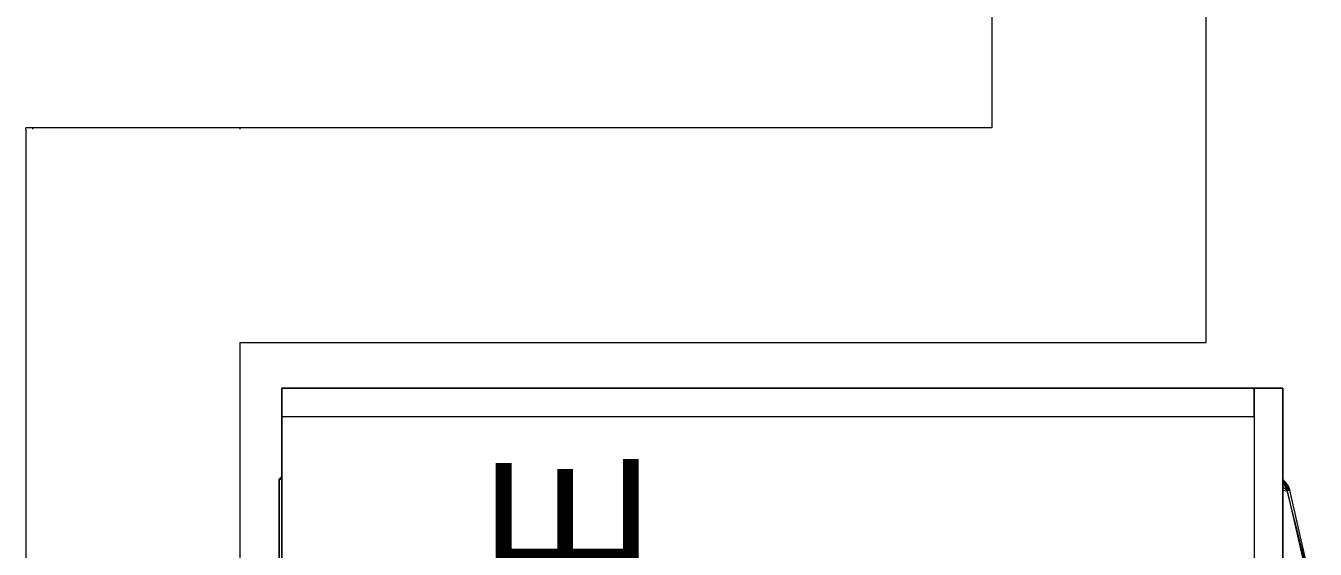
# Model space of a CAD drawing. Header units: millimetres. Extents: x 586.5 to 618.3, y 239.1 to 272.6.
# Drawn here: x 594.597 to 595.498, y 261.766 to 262.132 of the extents above; entities that cross this region are included whole.
import ezdxf

# ---------------------------------------------------------------- set-up
doc = ezdxf.new("R2010")
doc.units = ezdxf.units.MM
doc.header["$LTSCALE"] = 75
for name, color, linetype, lineweight in [('A Arquitetura LRZ', 252, 'Continuous', 9), ('A Esquadrias LRZ', 252, 'Continuous', 9), ('A-GENM', 253, 'Continuous', 9)]:
    doc.layers.add(name, color=color, linetype=linetype, lineweight=lineweight)
doc.layers.add('E-TXT', color=1, linetype='Continuous')
doc.styles.add('25_TXT_ESPECIFIC', font='ARIALUNI.TTF', dxfattribs={"height": 3.75})

# ---------------------------------------------------------------- blocks, each defined once
blk = doc.blocks.new('Object 78325 - Object-283467-Subsolo')
at = {"layer": 'A-GENM'}
for p, q in [((-34830.87, 12990), (-34830.87, 12595)), ((-34810.87, 12990), (-34830.87, 12990)), ((-34830.87, 12990), (-34810.87, 12990)), ((-34830.87, 12990), (-34830.87, 12595)), ((-34810.87, 12595), (-34810.87, 12990)), ((-34810.87, 12990), (-34810.87, 12595)), ((-34810.87, 12595), (-34830.87, 12595)), ((-34830.87, 12595), (-34810.87, 12595))]:
    blk.add_line(p, q, dxfattribs=at)
blk = doc.blocks.new('Object 78325 - Object 78325-283471-Subsolo')
blk.add_blockref('Object 78325 - Object-283467-Subsolo', (0, 0))
blk = doc.blocks.new('Object 79357 - Object-283495-Subsolo')
at = {"layer": 'A-GENM'}
for p, q in [((-34830.87, 12990), (-35510.87, 12990)), ((-35510.87, 12990), (-35510.87, 12970)), ((-35510.87, 12970), (-35510.87, 12990)), ((-35510.87, 12990), (-34830.87, 12990)), ((-34830.87, 12970), (-34830.87, 12990)), ((-34830.87, 12990), (-34830.87, 12970)), ((-35510.87, 12970), (-34830.87, 12970)), ((-35510.87, 12970), (-34830.87, 12970))]:
    blk.add_line(p, q, dxfattribs=at)
blk = doc.blocks.new('Object 79357 - Object 79357-283499-Subsolo')
blk.add_blockref('Object 79357 - Object-283495-Subsolo', (0, 0))
blk = doc.blocks.new('Object 79843 - Object-283516-Subsolo')
at = {"layer": 'A-GENM'}
for p, q in [((-35510.87, 12210), (-35510.87, 12970)), ((-35510.87, 12970), (-35510.87, 12210)), ((-34810.87, 12595), (-34810.87, 12590)), ((-34810.87, 12590), (-34810.87, 12595))]:
    blk.add_line(p, q, dxfattribs=at)
blk = doc.blocks.new('Object 79843 - Object 79843-283520-Subsolo')
blk.add_blockref('Object 79843 - Object-283516-Subsolo', (0, 0))
blk = doc.blocks.new('_2597901 -  2597901-283655-Subsolo')
at = {"layer": 'A-GENM'}
for p, q in [((-35510.87, 12928.11), (-35512.61, 12926.21)), ((-35510.87, 12928.11), (-35512.61, 12926.21)), ((-35512.61, 12926.21), (-35510.87, 12928.11)), ((-35512.61, 12926.21), (-35512.61, 12220)), ((-35512.61, 12926.21), (-35512.61, 12220)), ((-35510.87, 12926.21), (-35512.61, 12926.21)), ((-35512.61, 12220), (-35512.61, 12926.21)), ((-35512.61, 12926.21), (-35510.87, 12926.21)), ((-34810.99, 12923.61), (-34810.73, 12923.37)), ((-34810.73, 12923.37), (-34810.99, 12923.61)), ((-34809.88, 12925.07), (-34810.87, 12923.77)), ((-34810.87, 12923.77), (-34809.88, 12925.07)), ((-34809.58, 12924.79), (-34810.87, 12923.71)), ((-34810.87, 12923.71), (-34809.58, 12924.79)), ((-34810.87, 12922.77), (-34809.56, 12922.06)), ((-34810.81, 12925.84), (-34810.82, 12925.84)), ((-34810.81, 12925.84), (-34810.82, 12925.84)), ((-34810.81, 12925.84), (-34810.81, 12925.83)), ((-34810.81, 12925.84), (-34810.49, 12925.59)), ((-34810.81, 12925.84), (-34810.49, 12925.59)), ((-34810.81, 12925.84), (-34810.49, 12925.59)), ((-34810.81, 12925.84), (-34810.49, 12925.59)), ((-34810.81, 12925.84), (-34810.49, 12925.59)), ((-34810.81, 12925.83), (-34810.49, 12925.59)), ((-34810.49, 12925.59), (-34810.81, 12925.83)), ((-34809.58, 12924.79), (-34810.73, 12923.37)), ((-34810.73, 12923.37), (-34809.58, 12924.79)), ((-34809.29, 12924.5), (-34810.73, 12923.37)), ((-34810.73, 12923.37), (-34809.29, 12924.5)), ((-34810.73, 12923.37), (-34810.48, 12923.12)), ((-34810.48, 12923.12), (-34810.73, 12923.37)), ((-34810.19, 12925.34), (-34810.49, 12925.59)), ((-34810.49, 12925.59), (-34810.18, 12925.33)), ((-34810.49, 12925.59), (-34810.19, 12925.34)), ((-34810.49, 12925.59), (-34810.18, 12925.33)), ((-34810.49, 12925.59), (-34810.18, 12925.33)), ((-34810.49, 12925.59), (-34810.18, 12925.33)), ((-34809.29, 12924.5), (-34810.48, 12923.12)), ((-34810.48, 12923.12), (-34809.29, 12924.5)), ((-34809.01, 12924.2), (-34810.48, 12923.12)), ((-34810.48, 12923.12), (-34809.01, 12924.2)), ((-34810.48, 12923.12), (-34810.24, 12922.87)), ((-34810.24, 12922.87), (-34810.48, 12923.12)), ((-34809.01, 12924.2), (-34810.24, 12922.87)), ((-34810.24, 12922.87), (-34809.01, 12924.2)), ((-34808.74, 12923.9), (-34810.24, 12922.87)), ((-34810.24, 12922.87), (-34808.74, 12923.9)), ((-34810.24, 12922.87), (-34810.01, 12922.6)), ((-34810.01, 12922.6), (-34810.24, 12922.87)), ((-34810.18, 12925.33), (-34810.19, 12925.34)), ((-34810.18, 12925.33), (-34810.19, 12925.34)), ((-34810.18, 12925.33), (-34810.17, 12925.33)), ((-34810.18, 12925.33), (-34809.88, 12925.07)), ((-34810.18, 12925.33), (-34809.88, 12925.07)), ((-34810.18, 12925.33), (-34809.88, 12925.07)), ((-34810.18, 12925.33), (-34809.88, 12925.07)), ((-34809.88, 12925.07), (-34810.18, 12925.33)), ((-34810.17, 12925.33), (-34809.88, 12925.07)), ((-34809.88, 12925.07), (-34810.17, 12925.33)), ((-34808.74, 12923.9), (-34810.01, 12922.6)), ((-34810.01, 12922.6), (-34808.74, 12923.9)), ((-34808.47, 12923.59), (-34810.01, 12922.6)), ((-34810.01, 12922.6), (-34808.47, 12923.59)), ((-34810.01, 12922.6), (-34809.78, 12922.33)), ((-34809.78, 12922.33), (-34810.01, 12922.6)), ((-34809.87, 12925.06), (-34809.88, 12925.07)), ((-34809.88, 12925.07), (-34809.58, 12924.79)), ((-34809.58, 12924.79), (-34809.88, 12925.07)), ((-34809.88, 12925.07), (-34809.58, 12924.79)), ((-34809.88, 12925.07), (-34809.58, 12924.79)), ((-34809.88, 12925.07), (-34809.58, 12924.79)), ((-34809.87, 12925.06), (-34809.58, 12924.79)), ((-34809.58, 12924.79), (-34809.87, 12925.06)), ((-34808.47, 12923.59), (-34809.78, 12922.33)), ((-34809.78, 12922.33), (-34808.47, 12923.59)), ((-34808.22, 12923.27), (-34809.78, 12922.33)), ((-34809.78, 12922.33), (-34808.22, 12923.27)), ((-34809.78, 12922.33), (-34809.56, 12922.06)), ((-34809.29, 12924.51), (-34809.58, 12924.79)), ((-34809.58, 12924.79), (-34809.29, 12924.5)), ((-34809.58, 12924.79), (-34809.29, 12924.51)), ((-34809.58, 12924.79), (-34809.29, 12924.5)), ((-34809.58, 12924.79), (-34809.29, 12924.5)), ((-34809.29, 12924.5), (-34809.58, 12924.79)), ((-34808.22, 12923.27), (-34809.56, 12922.06)), ((-34809.56, 12922.06), (-34808.22, 12923.27)), ((-34807.98, 12922.94), (-34809.56, 12922.06)), ((-34809.56, 12922.06), (-34807.98, 12922.94)), ((-34809.56, 12922.06), (-34809.36, 12921.78)), ((-34809.56, 12922.06), (-34807.7, 12918.16)), ((-34807.98, 12922.94), (-34809.36, 12921.78)), ((-34809.36, 12921.78), (-34807.98, 12922.94)), ((-34807.75, 12922.6), (-34809.36, 12921.78)), ((-34809.36, 12921.78), (-34807.75, 12922.6)), ((-34809.36, 12921.78), (-34809.16, 12921.49)), ((-34809.36, 12921.78), (-34807.7, 12918.16)), ((-34809.36, 12921.78), (-34807.7, 12918.16)), ((-34809.29, 12924.5), (-34809.29, 12924.51)), ((-34809.29, 12924.5), (-34809.29, 12924.51)), ((-34809.29, 12924.5), (-34809.01, 12924.21)), ((-34809.29, 12924.5), (-34809.01, 12924.2)), ((-34809.29, 12924.5), (-34809.01, 12924.21)), ((-34809.29, 12924.5), (-34809.01, 12924.2)), ((-34809.29, 12924.5), (-34809.01, 12924.2)), ((-34809.29, 12924.5), (-34809.01, 12924.2)), ((-34807.75, 12922.6), (-34809.16, 12921.49)), ((-34809.16, 12921.49), (-34807.75, 12922.6)), ((-34807.53, 12922.26), (-34809.16, 12921.49)), ((-34809.16, 12921.49), (-34807.53, 12922.26)), ((-34809.16, 12921.49), (-34808.97, 12921.2)), ((-34809.16, 12921.49), (-34807.7, 12918.16)), ((-34809.16, 12921.49), (-34807.7, 12918.16)), ((-34809.01, 12924.2), (-34809.01, 12924.21)), ((-34809.01, 12924.2), (-34809.01, 12924.21)), ((-34809.01, 12924.2), (-34808.74, 12923.91)), ((-34809.01, 12924.2), (-34808.74, 12923.9)), ((-34809.01, 12924.2), (-34808.74, 12923.91)), ((-34809.01, 12924.2), (-34808.74, 12923.9)), ((-34809.01, 12924.2), (-34808.74, 12923.9)), ((-34808.74, 12923.9), (-34809.01, 12924.2)), ((-34807.53, 12922.26), (-34808.97, 12921.2)), ((-34808.97, 12921.2), (-34807.53, 12922.26)), ((-34807.32, 12921.92), (-34808.97, 12921.2)), ((-34808.97, 12921.2), (-34807.32, 12921.92)), ((-34807.32, 12921.92), (-34808.79, 12920.91)), ((-34808.79, 12920.91), (-34807.32, 12921.92)), ((-34807.12, 12921.57), (-34808.79, 12920.91)), ((-34808.79, 12920.91), (-34807.12, 12921.57)), ((-34808.74, 12923.9), (-34808.74, 12923.91)), ((-34808.74, 12923.9), (-34808.74, 12923.91)), ((-34808.74, 12923.9), (-34808.73, 12923.89)), ((-34808.74, 12923.9), (-34808.47, 12923.59)), ((-34808.74, 12923.9), (-34808.47, 12923.59)), ((-34808.74, 12923.9), (-34808.47, 12923.59)), ((-34808.74, 12923.9), (-34808.47, 12923.59)), ((-34808.74, 12923.9), (-34808.47, 12923.59)), ((-34808.73, 12923.89), (-34808.47, 12923.59)), ((-34808.47, 12923.59), (-34808.73, 12923.89)), ((-34807.12, 12921.57), (-34808.63, 12920.61)), ((-34808.63, 12920.61), (-34807.12, 12921.57)), ((-34808.47, 12923.58), (-34808.47, 12923.59)), ((-34808.47, 12923.59), (-34808.22, 12923.27)), ((-34808.22, 12923.27), (-34808.47, 12923.59)), ((-34808.47, 12923.59), (-34808.22, 12923.27)), ((-34808.47, 12923.59), (-34808.22, 12923.27)), ((-34808.47, 12923.59), (-34808.22, 12923.27)), ((-34808.47, 12923.58), (-34808.22, 12923.27)), ((-34808.22, 12923.27), (-34808.47, 12923.58)), ((-34808.21, 12923.26), (-34808.22, 12923.27)), ((-34808.22, 12923.27), (-34807.98, 12922.94)), ((-34807.98, 12922.94), (-34808.22, 12923.27)), ((-34808.22, 12923.27), (-34807.98, 12922.94)), ((-34808.22, 12923.27), (-34807.98, 12922.94)), ((-34808.22, 12923.27), (-34807.98, 12922.94)), ((-34808.21, 12923.26), (-34807.98, 12922.94)), ((-34807.98, 12922.94), (-34808.21, 12923.26)), ((-34807.75, 12922.61), (-34807.98, 12922.94)), ((-34807.98, 12922.94), (-34807.75, 12922.6)), ((-34807.98, 12922.94), (-34807.75, 12922.61)), ((-34807.98, 12922.94), (-34807.75, 12922.6)), ((-34807.98, 12922.94), (-34807.75, 12922.6)), ((-34807.75, 12922.6), (-34807.98, 12922.94)), ((-34807.75, 12922.6), (-34807.75, 12922.61)), ((-34807.75, 12922.6), (-34807.75, 12922.61)), ((-34807.75, 12922.6), (-34807.75, 12922.59)), ((-34807.75, 12922.6), (-34807.53, 12922.26)), ((-34807.75, 12922.6), (-34807.53, 12922.26)), ((-34807.75, 12922.6), (-34807.53, 12922.26)), ((-34807.75, 12922.6), (-34807.53, 12922.26)), ((-34807.75, 12922.6), (-34807.53, 12922.26)), ((-34807.75, 12922.59), (-34807.53, 12922.26)), ((-34807.53, 12922.26), (-34807.75, 12922.59)), ((-34807.33, 12921.93), (-34807.53, 12922.26)), ((-34807.53, 12922.26), (-34807.32, 12921.92)), ((-34807.53, 12922.26), (-34807.33, 12921.93)), ((-34807.53, 12922.26), (-34807.32, 12921.92)), ((-34807.53, 12922.26), (-34807.32, 12921.92)), ((-34807.32, 12921.92), (-34807.53, 12922.26)), ((-34807.32, 12921.92), (-34807.33, 12921.93)), ((-34807.32, 12921.92), (-34807.33, 12921.93)), ((-34807.32, 12921.92), (-34807.32, 12921.91)), ((-34807.32, 12921.92), (-34807.12, 12921.57)), ((-34807.32, 12921.92), (-34807.12, 12921.57)), ((-34807.32, 12921.92), (-34807.12, 12921.57)), ((-34807.32, 12921.92), (-34807.12, 12921.57)), ((-34807.32, 12921.92), (-34807.12, 12921.57)), ((-34807.32, 12921.91), (-34807.12, 12921.57)), ((-34807.12, 12921.57), (-34807.32, 12921.91)), ((-34807.12, 12921.56), (-34807.12, 12921.57)), ((-34807.12, 12921.57), (-34806.94, 12921.21)), ((-34806.94, 12921.21), (-34807.12, 12921.57)), ((-34807.12, 12921.57), (-34806.94, 12921.21)), ((-34807.12, 12921.57), (-34806.94, 12921.21)), ((-34807.12, 12921.57), (-34806.94, 12921.21)), ((-34807.12, 12921.56), (-34806.94, 12921.21)), ((-34806.94, 12921.21), (-34807.12, 12921.56)), ((-34810.87, 12920.85), (-34807.7, 12918.16)), ((-34810.87, 12918.66), (-34807.7, 12918.16)), ((-34808.97, 12921.2), (-34808.79, 12920.91)), ((-34808.97, 12921.2), (-34807.7, 12918.16)), ((-34808.97, 12921.2), (-34807.7, 12918.16)), ((-34808.79, 12920.91), (-34808.63, 12920.61)), ((-34808.79, 12920.91), (-34807.7, 12918.16)), ((-34808.79, 12920.91), (-34807.7, 12918.16)), ((-34806.94, 12921.21), (-34808.63, 12920.61)), ((-34808.63, 12920.61), (-34806.94, 12921.21)), ((-34808.63, 12920.61), (-34808.47, 12920.31)), ((-34808.63, 12920.61), (-34807.7, 12918.16)), ((-34808.63, 12920.61), (-34807.7, 12918.16)), ((-34806.94, 12921.21), (-34808.47, 12920.31)), ((-34808.47, 12920.31), (-34806.94, 12921.21)), ((-34806.77, 12920.85), (-34808.47, 12920.31)), ((-34808.47, 12920.31), (-34806.77, 12920.85)), ((-34808.47, 12920.31), (-34808.33, 12920.01)), ((-34808.47, 12920.31), (-34807.7, 12918.16)), ((-34808.47, 12920.31), (-34807.7, 12918.16)), ((-34806.77, 12920.85), (-34808.33, 12920.01)), ((-34808.33, 12920.01), (-34806.77, 12920.85)), ((-34806.61, 12920.49), (-34808.33, 12920.01)), ((-34808.33, 12920.01), (-34806.61, 12920.49)), ((-34808.33, 12920.01), (-34808.2, 12919.7)), ((-34808.33, 12920.01), (-34807.7, 12918.16)), ((-34808.33, 12920.01), (-34807.7, 12918.16)), ((-34806.61, 12920.49), (-34808.2, 12919.7)), ((-34808.2, 12919.7), (-34806.61, 12920.49)), ((-34806.46, 12920.12), (-34808.2, 12919.7)), ((-34808.2, 12919.7), (-34806.46, 12920.12)), ((-34808.2, 12919.7), (-34808.07, 12919.4)), ((-34808.2, 12919.7), (-34807.7, 12918.16)), ((-34807.7, 12918.16), (-34808.2, 12919.7)), ((-34806.46, 12920.12), (-34808.07, 12919.4)), ((-34808.07, 12919.4), (-34806.46, 12920.12)), ((-34806.33, 12919.75), (-34808.07, 12919.4)), ((-34808.07, 12919.4), (-34806.33, 12919.75)), ((-34808.07, 12919.4), (-34807.96, 12919.09)), ((-34808.07, 12919.4), (-34807.7, 12918.16)), ((-34807.7, 12918.16), (-34808.07, 12919.4)), ((-34806.33, 12919.75), (-34807.96, 12919.09)), ((-34807.96, 12919.09), (-34806.33, 12919.75)), ((-34806.21, 12919.38), (-34807.96, 12919.09)), ((-34807.96, 12919.09), (-34806.21, 12919.38)), ((-34807.96, 12919.09), (-34807.87, 12918.79)), ((-34807.96, 12919.09), (-34807.7, 12918.16)), ((-34806.21, 12919.38), (-34807.87, 12918.79)), ((-34807.87, 12918.79), (-34806.21, 12919.38)), ((-34806.11, 12919.01), (-34807.87, 12918.79)), ((-34807.87, 12918.79), (-34806.11, 12919.01)), ((-34807.87, 12918.79), (-34807.78, 12918.48)), ((-34807.87, 12918.79), (-34807.7, 12918.16)), ((-34806.11, 12919.01), (-34807.78, 12918.48)), ((-34807.78, 12918.48), (-34806.11, 12919.01)), ((-34806.01, 12918.64), (-34807.78, 12918.48)), ((-34807.78, 12918.48), (-34806.01, 12918.64)), ((-34807.78, 12918.48), (-34807.7, 12918.16)), ((-34806.01, 12918.64), (-34807.7, 12918.16)), ((-34788.16, 12841.01), (-34807.7, 12918.16)), ((-34807.7, 12918.16), (-34789.85, 12840.56)), ((-34806.77, 12920.86), (-34806.94, 12921.21)), ((-34806.94, 12921.21), (-34806.77, 12920.85)), ((-34806.94, 12921.21), (-34806.77, 12920.86)), ((-34806.94, 12921.21), (-34806.77, 12920.85)), ((-34806.94, 12921.21), (-34806.77, 12920.85)), ((-34806.77, 12920.85), (-34806.94, 12921.21)), ((-34806.77, 12920.85), (-34806.77, 12920.86)), ((-34806.77, 12920.85), (-34806.77, 12920.86)), ((-34806.77, 12920.85), (-34806.61, 12920.5)), ((-34806.77, 12920.85), (-34806.61, 12920.49)), ((-34806.77, 12920.85), (-34806.61, 12920.5)), ((-34806.77, 12920.85), (-34806.61, 12920.49)), ((-34806.77, 12920.85), (-34806.61, 12920.49)), ((-34806.61, 12920.49), (-34806.77, 12920.85)), ((-34806.61, 12920.49), (-34806.61, 12920.5)), ((-34806.61, 12920.49), (-34806.61, 12920.5)), ((-34806.61, 12920.49), (-34806.61, 12920.48)), ((-34806.61, 12920.49), (-34806.46, 12920.12)), ((-34806.61, 12920.49), (-34806.46, 12920.12)), ((-34806.61, 12920.49), (-34806.46, 12920.12)), ((-34806.61, 12920.49), (-34806.46, 12920.12)), ((-34806.61, 12920.49), (-34806.46, 12920.12)), ((-34806.61, 12920.48), (-34806.46, 12920.12)), ((-34806.46, 12920.12), (-34806.61, 12920.48)), ((-34806.33, 12919.76), (-34806.46, 12920.12)), ((-34806.46, 12920.12), (-34806.33, 12919.75)), ((-34806.46, 12920.12), (-34806.33, 12919.76)), ((-34806.46, 12920.12), (-34806.33, 12919.75)), ((-34806.46, 12920.12), (-34806.33, 12919.75)), ((-34806.33, 12919.75), (-34806.46, 12920.12)), ((-34806.33, 12919.75), (-34806.33, 12919.76)), ((-34806.33, 12919.75), (-34806.33, 12919.76)), ((-34806.33, 12919.75), (-34806.33, 12919.74)), ((-34806.33, 12919.75), (-34806.21, 12919.38)), ((-34806.33, 12919.75), (-34806.21, 12919.38)), ((-34806.33, 12919.75), (-34806.21, 12919.38)), ((-34806.33, 12919.75), (-34806.21, 12919.38)), ((-34806.21, 12919.38), (-34806.33, 12919.75)), ((-34806.33, 12919.74), (-34806.21, 12919.38)), ((-34806.21, 12919.38), (-34806.33, 12919.74)), ((-34806.21, 12919.37), (-34806.21, 12919.38)), ((-34806.21, 12919.38), (-34806.11, 12919.01)), ((-34806.11, 12919.01), (-34806.21, 12919.38)), ((-34806.21, 12919.38), (-34806.11, 12919.01)), ((-34806.21, 12919.38), (-34806.11, 12919.01)), ((-34806.21, 12919.38), (-34806.11, 12919.01)), ((-34806.21, 12919.37), (-34806.11, 12919.01)), ((-34806.11, 12919.01), (-34806.21, 12919.37)), ((-34806.1, 12919), (-34806.11, 12919.01)), ((-34806.11, 12919.01), (-34806.01, 12918.64)), ((-34806.01, 12918.64), (-34806.11, 12919.01)), ((-34806.11, 12919.01), (-34806.01, 12918.64)), ((-34806.11, 12919.01), (-34806.01, 12918.64)), ((-34806.01, 12918.64), (-34806.11, 12919.01)), ((-34806.1, 12919), (-34806.01, 12918.64)), ((-34806.01, 12918.64), (-34806.1, 12919)), ((-34788.61, 12842.96), (-34806.01, 12918.64)), ((-34788.16, 12841.01), (-34806.01, 12918.64)), ((-34788.61, 12842.96), (-34806.01, 12918.64))]:
    blk.add_line(p, q, dxfattribs=at)
blk = doc.blocks.new('_2597901 -  2597901-283659-Subsolo')
blk.add_blockref('_2597901 -  2597901-283655-Subsolo', (0, 0))

msp = doc.modelspace()

# ---------------------------------------------------------------- linework, layer by layer
at = {"layer": 'A Arquitetura LRZ'}
for p, q in [((595.42204, 261.9104), (595.42204, 263.6104)), ((595.27204, 263.4604), (595.27204, 262.0604)), ((595.27204, 262.0604), (594.59654, 262.0604)), ((594.59654, 262.0594), (594.59654, 250.9114)), ((594.60154, 262.0594), (594.60154, 262.0604)), ((594.74654, 262.0594), (594.74654, 262.0604)), ((594.74654, 257.9154), (594.74654, 261.9104)), ((594.74654, 261.9104), (595.42204, 261.9104))]:
    msp.add_line(p, q, dxfattribs=at)
at = {"layer": 'A Esquadrias LRZ'}
msp.add_line((594.59654, 262.0594), (594.59654, 262.0604), dxfattribs=at)

# ---------------------------------------------------------------- block references
at = {"layer": 'A-GENM', "xscale": 0.001, "yscale": 0.001, "zscale": 0.001}
for name in ['Object 79357 - Object 79357-283499-Subsolo', 'Object 78325 - Object 78325-283471-Subsolo', 'Object 79843 - Object 79843-283520-Subsolo', '_2597901 -  2597901-283659-Subsolo']:
    msp.add_blockref(name, (630.28641, 248.88857), dxfattribs=at)

# ---------------------------------------------------------------- texts
at = {"layer": 'E-TXT', "style": '25_TXT_ESPECIFIC'}
msp.add_text('RE', height=0.1, rotation=90, dxfattribs=at).set_placement((595.02515, 261.64092))

doc.saveas('drawing.dxf')
